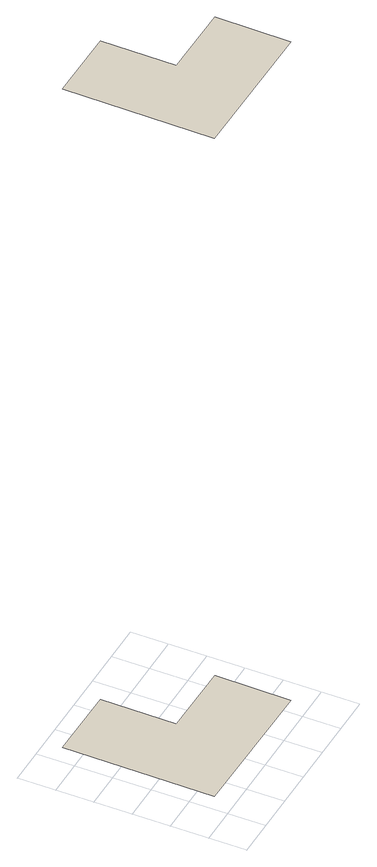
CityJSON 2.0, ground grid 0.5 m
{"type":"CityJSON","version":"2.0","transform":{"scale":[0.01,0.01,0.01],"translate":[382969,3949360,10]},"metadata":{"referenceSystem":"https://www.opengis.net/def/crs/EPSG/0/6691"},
"CityObjects":{
"building1":{"type":"Building","geometry":[{"type":"MultiSurface","lod":"1","boundaries":[[[0,1,2,3,4,5]],[[6,7,8,9,10,11]]]}]}
},
"vertices":[
[221,26,0],[223,126,0],[123,127,0],[124,227,0],[25,228,0],[22,28,0],[25,228,1000],[124,227,1000],[123,127,1000],[223,126,1000],[221,26,1000],[22,28,1000]
]}
